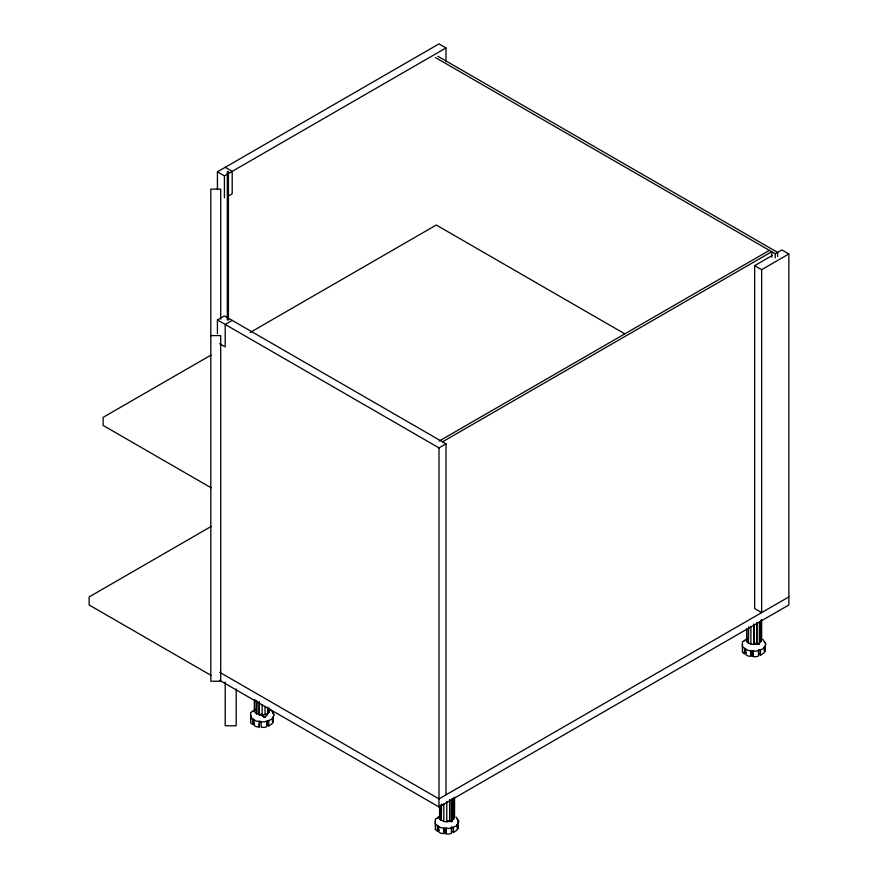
<?xml version="1.0" encoding="UTF-8"?>
<svg xmlns="http://www.w3.org/2000/svg" width="878" height="878" viewBox="0 0 878 878"><rect width="100%" height="100%" fill="white"/><g stroke="black" fill="none" stroke-linecap="round" stroke-linejoin="round"><path stroke-width="1.32" d="M250.669 719.982L250.669 714.824M254.554 723.472L252.699 724.372L252.699 719.214L254.038 720.125L254.038 725.283L256.047 726.666L259.131 726.973L259.756 721.047M254.938 699.601L254.938 712.409L256.628 713.869L256.628 700.479M259.131 726.973L259.131 721.826L261.183 722.034L261.183 727.182L264.267 727.5L266.769 726.655L266.769 721.507L268.767 720.838L268.767 725.985L272.542 723.384L272.542 718.226L273.245 717.106L273.245 722.254L273.245 718.862M267.625 707.174L267.625 713.869L268.887 712.245L268.887 708.228M439.198 830.072L437.343 830.972L437.343 825.814L438.682 826.736L438.682 831.883L440.701 833.277L443.785 833.584L444.411 828.942M439.582 805.62L439.582 819.009L441.272 820.469L441.272 804.402M457.899 823.707L457.186 824.837L457.186 829.984L453.619 832.52L453.41 827.438L451.413 828.108L451.413 833.266L448.91 834.1L445.826 833.793L446.452 827.855M443.796 804.039L443.796 821.446L446.77 821.786L446.77 801.702M452.28 799.046L452.28 820.469L449.755 821.446L449.755 800.023M452.28 820.469L453.531 818.845L453.531 798.76M453.531 818.845L454.552 817.297L454.552 797.213M746.289 652.771L744.445 653.671L744.445 648.513L745.773 649.435L745.773 654.582L747.793 655.976L750.877 656.283L751.502 651.641M746.684 628.9L746.684 641.708L748.374 643.168L748.374 628.439M764.979 648.162L764.99 651.564L764.99 646.406L764.288 647.536L764.288 652.683L760.513 655.295L760.513 650.137L758.515 650.807L758.515 655.965L756.002 656.799L752.918 656.492L753.543 650.554M750.899 626.738L750.899 644.145L753.873 644.485L753.873 624.401M759.371 621.745L759.371 643.168L756.847 644.145L756.847 622.721M759.371 643.168L761.654 639.996L761.654 619.912M254.861 710.631L254.938 708.974M268.887 712.245L269.403 710.741M746.684 638.273L746.596 639.93M267.318 714.988L264.717 717.578L260.546 714.44M256.628 713.869L256.914 701.566M259.153 701.445L259.153 714.835L259.438 702.543M441.272 820.469L441.557 804.16M443.796 821.446L441.557 820.217M748.374 643.168L748.66 626.859M750.899 644.145L748.66 642.915M254.949 709.633L250.669 712.585L250.68 717.403L256.047 721.079L264.267 721.914L271.478 719.499L274.32 714.977L271.456 710.456L269.041 709.654M252.677 711.63L254.005 710.708M439.593 816.233L435.312 819.196L435.323 824.003L440.701 827.691L448.91 828.514L456.121 826.099L458.964 821.578L456.099 817.056M437.321 818.23L438.66 817.319M746.695 638.943L742.415 641.895L742.426 646.702L747.793 650.389L756.002 651.213L763.223 648.798L766.055 644.276L763.201 639.755L760.787 638.954M744.423 640.929L745.751 640.018M217.426 189.648L217.426 171.825L439 43.9L446.002 47.939L446.002 61.647M217.426 171.825L224.417 175.863L446.002 47.939M227.753 196.387L232.198 193.818L232.198 171.375L225.196 167.336M217.426 333.662L217.426 319.954L224.417 315.915L446.002 443.84L446.002 794.853M232.198 320.404L225.196 324.443L225.196 346.887L219.643 343.682M211.027 355.074L103.132 417.357L103.132 425.435L211.027 487.729M250.142 332.477L436.278 225.02L624.785 333.849M211.291 526.383L89.139 596.908L89.139 604.986L211.291 675.511M439.088 441.096L769.424 250.373M442.622 441.755L771.751 251.723L771.751 257.199M217.426 319.954L439 447.879L446.002 443.84M219.599 680.307L439 806.97L788.861 604.986L788.861 253.972L761.643 269.678L761.643 612.614L754.652 608.575L754.652 265.639L772.399 255.388M435.543 57.608L775.252 253.742L781.859 249.934L788.861 253.972M788.861 596.908L439 798.892L219.796 672.339M259.153 714.835L262.127 715.175L267.625 713.869M753.774 624.104L753.774 644.189L756.847 644.145M439 817.297L439.582 819.009M449.755 821.446L446.77 821.786M210.819 335.594L220.707 335.594L220.707 681.229L210.819 681.229L210.819 189.11L220.707 189.11L220.707 319.164M751.502 654.22L753.543 654.428M444.411 831.521L446.452 831.729M754.224 643.541L759.053 644.287L756.913 643.003M447.121 820.842L451.961 821.588L449.788 820.623M755.168 643.311L759.053 644.287M448.076 820.612L451.961 821.588M256.914 713.616L259.438 714.593M437.881 56.269L777.59 252.392L777.59 256.497M754.652 265.639L761.643 269.678M744.445 653.671L742.426 652.288L742.415 644.123M437.343 830.972L435.323 829.589L435.323 821.424M252.699 724.372L250.68 722.989L250.68 716.02M260.832 714.132L264.717 717.578L261.567 714.385M760.513 655.295L758.691 653.473L758.691 649.61M453.41 832.596L451.588 830.775L451.588 826.911M268.767 725.985L266.945 724.174L266.945 721.595M764.266 641.884L764.979 643.003M457.175 819.185L457.888 820.304L457.899 828.865L457.888 825.463M272.531 712.574L273.245 713.704M775.252 253.742L775.252 257.847M761.138 619.967L761.061 641.708M760.622 621.459L760.622 641.544M756.748 622.425L756.748 643.848M752.918 656.492L752.918 651.333L750.877 651.125L750.877 656.283M453.959 797.597L453.959 819.009M451.841 798.881L451.841 820.304M449.646 799.726L449.646 821.149M445.826 833.793L445.826 828.634L443.785 828.426L443.785 833.584M440.097 806.904L440.097 818.954M439 447.879L439 806.97M269.316 708.392L269.316 712.409M265.002 706.516L265.101 714.835M262.127 704.474L262.127 715.175M254.346 699.975L254.346 710.686M236.193 689.043L236.193 725.766L225.196 725.766L225.196 682.03M224.417 175.863L224.417 197.802M228.423 171.825L227.314 171.825L227.314 319.932L228.423 319.932L228.423 171.825"/></g></svg>
